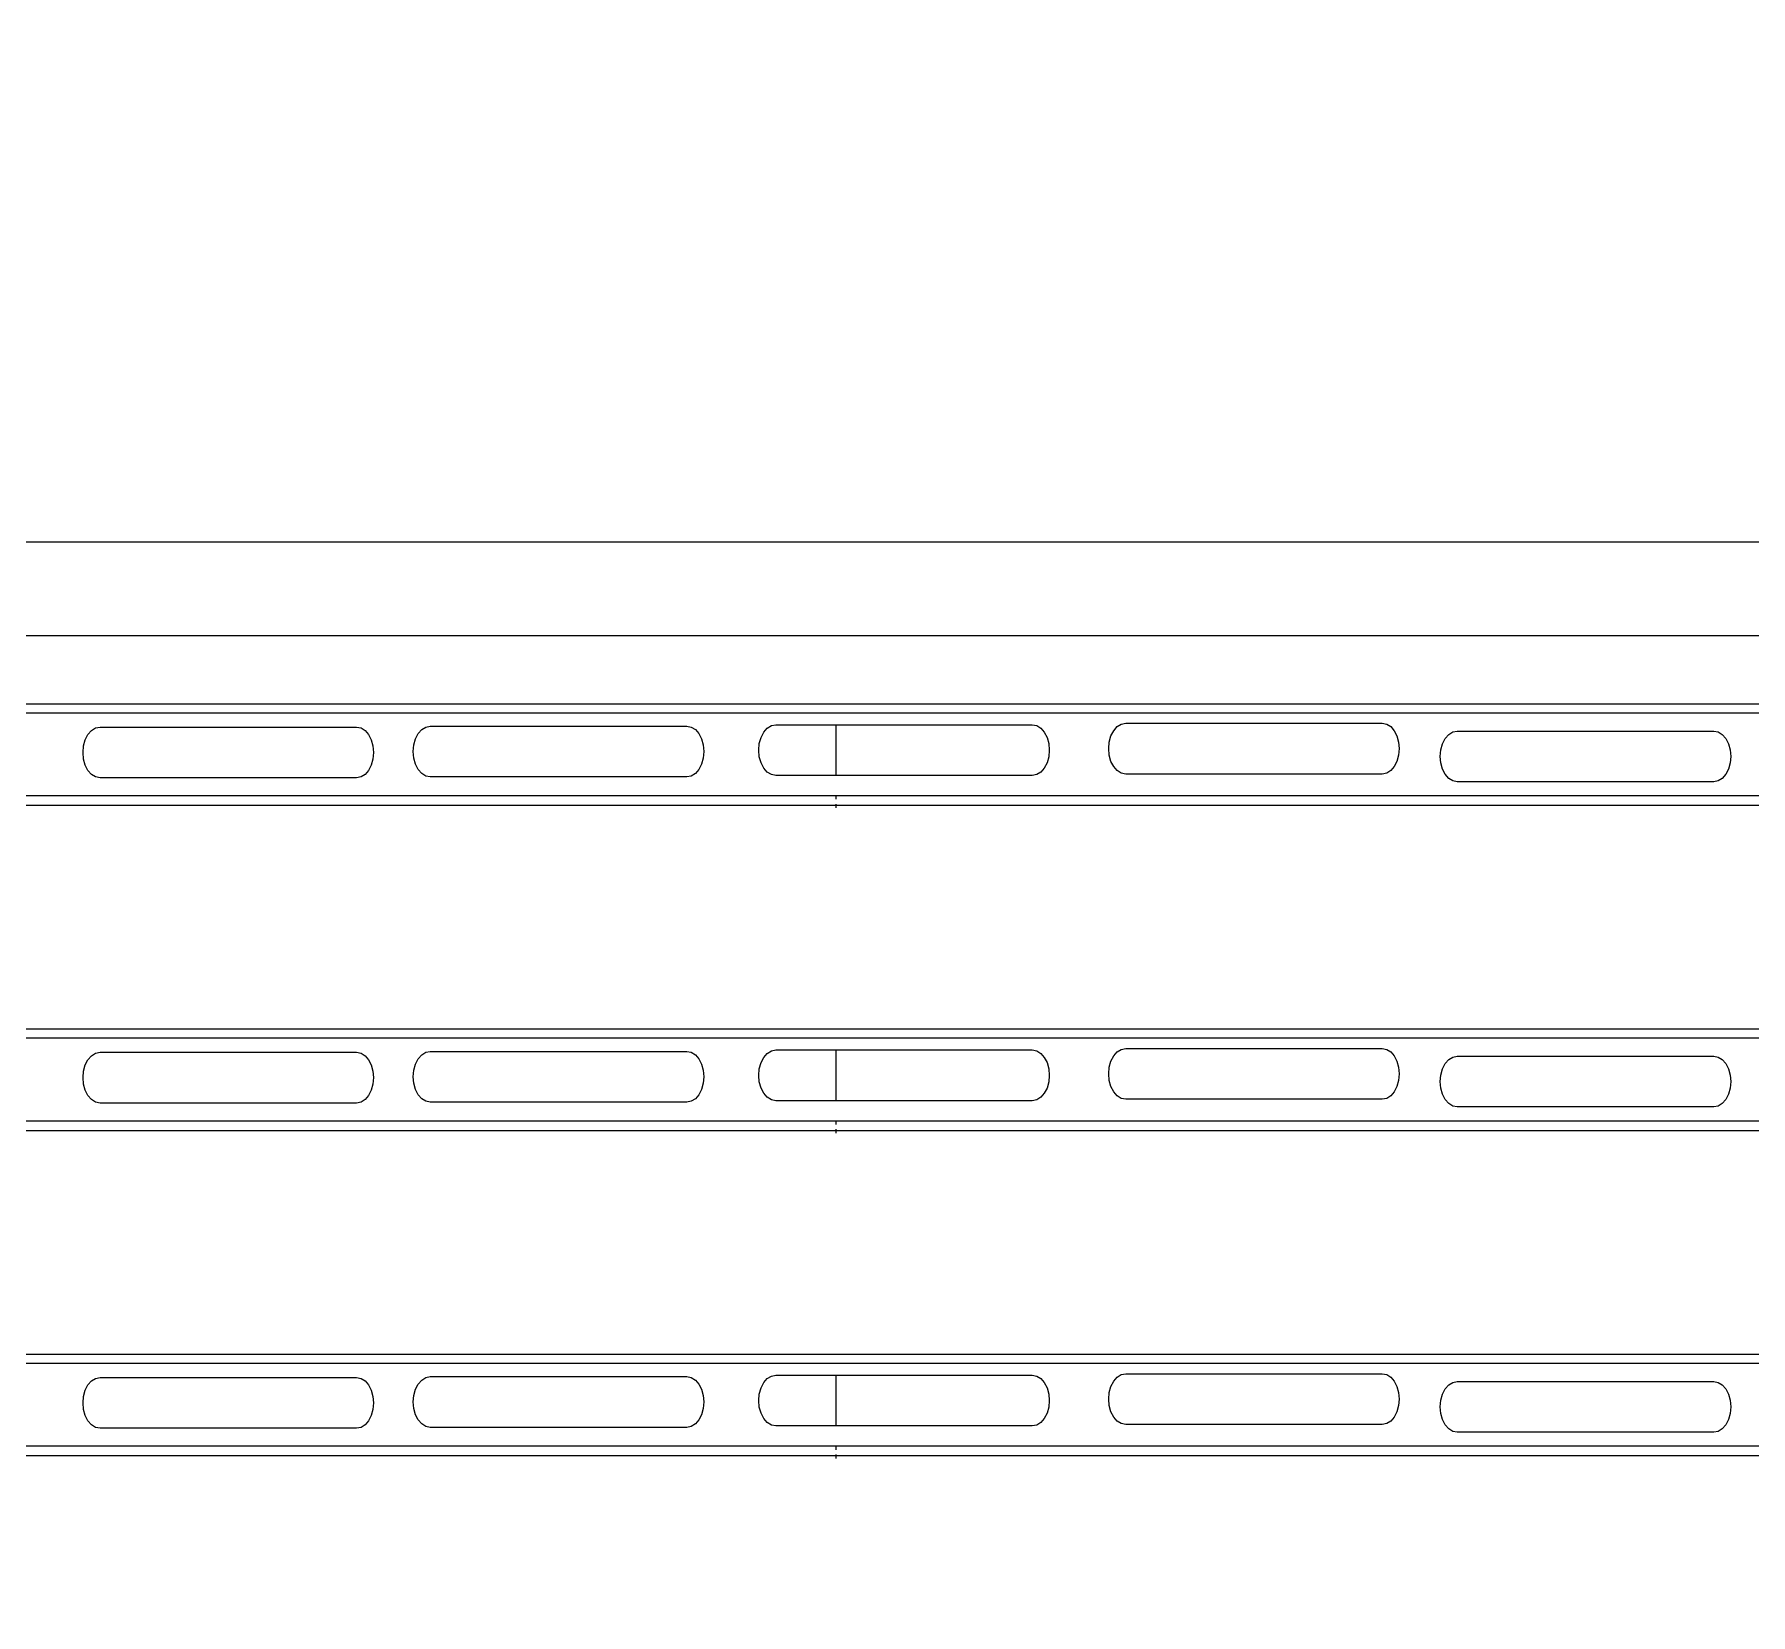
# Model space of a CAD drawing. Header units: inches. Extents: x 236662 to 497023, y -248575 to 81795.
# Drawn here: x 293571.9 to 293868.5, y -97637 to -97364 of the extents above; entities that cross this region are included whole.
import ezdxf

# ---------------------------------------------------------------- set-up
doc = ezdxf.new("R2010")
doc.units = ezdxf.units.IN
doc.header["$LTSCALE"] = 10
doc.header["$MEASUREMENT"] = 0
doc.layers.add('02. HP_BE TONG', color=1, linetype='Continuous', lineweight=35)
doc.layers.add('06. HP_THAY 1', color=134, linetype='Continuous', lineweight=15)
doc.layers.add('04. HP_CUA', color=153, linetype='Continuous')

# ---------------------------------------------------------------- blocks, each defined once
blk = doc.blocks.new('KHUNG TEN A-3')
at = {"layer": '02. HP_BE TONG', "color": 1, "const_width": 0.5}
blk.add_lwpolyline([(15, 5), (415, 5), (415, 292), (15, 292)], close=True, dxfattribs=at)
at = {"layer": '06. HP_THAY 1'}
blk.add_lwpolyline([(0, 297), (420, 297), (420, 0), (0, 0)], close=True, dxfattribs=at)
at = {"layer": 'Defpoints'}
blk.add_lwpolyline([(0, 0), (420, 0), (420, 297), (0, 297)], close=True, dxfattribs=at)

msp = doc.modelspace()

# ---------------------------------------------------------------- linework, layer by layer
at = {"layer": '04. HP_CUA'}
for p, q in [((293710.44, -97479.67), (293110.44, -97479.67)), ((293710.44, -97479.58), (293710.44, -97479.67)), ((294422.94, -97479.67), (293710.44, -97479.67)), ((295270.05, -97481.22), (293045.38, -97481.22)), ((293581.83, -97484.24), (293582.54, -97483.8)), ((293582.54, -97483.8), (293583.3, -97483.65)), ((293583.3, -97483.65), (293627.64, -97483.65)), ((293627.64, -97483.65), (293628.4, -97483.8)), ((293628.4, -97483.8), (293629.1, -97484.24)), ((293638.91, -97484.08), (293639.62, -97483.64)), ((293639.62, -97483.64), (293640.38, -97483.49)), ((293640.38, -97483.49), (293684.72, -97483.49)), ((293684.72, -97483.49), (293685.47, -97483.64)), ((293685.47, -97483.64), (293686.18, -97484.08)), ((293697.99, -97484.53), (293698.6, -97483.84)), ((293698.6, -97483.84), (293699.31, -97483.4)), ((293699.31, -97483.4), (293700.07, -97483.25)), ((293700.07, -97483.25), (293710.44, -97483.25)), ((293710.44, -97483.25), (293710.44, -97492.02)), ((293710.44, -97483.25), (293744.4, -97483.25)), ((293744.4, -97483.25), (293745.16, -97483.4)), ((293745.16, -97483.4), (293745.87, -97483.84)), ((293745.87, -97483.84), (293746.48, -97484.53)), ((293758.47, -97484.28), (293759.07, -97483.58)), ((293759.07, -97483.58), (293759.78, -97483.14)), ((293759.78, -97483.14), (293760.54, -97482.99)), ((293760.54, -97482.99), (293804.88, -97482.99)), ((293804.88, -97482.99), (293805.64, -97483.14)), ((293805.64, -97483.14), (293806.35, -97483.58)), ((293806.35, -97483.58), (293806.95, -97484.28)), ((293580.47, -97486.9), (293580.76, -97485.84)), ((293580.76, -97485.84), (293581.22, -97484.93)), ((293581.22, -97484.93), (293581.83, -97484.24)), ((293629.1, -97484.24), (293629.71, -97484.93)), ((293629.71, -97484.93), (293630.18, -97485.84)), ((293630.18, -97485.84), (293630.47, -97486.9)), ((293637.44, -97487.87), (293637.54, -97486.74)), ((293637.54, -97486.74), (293637.84, -97485.68)), ((293637.84, -97485.68), (293638.3, -97484.78)), ((293638.3, -97484.78), (293638.91, -97484.08)), ((293686.18, -97484.08), (293686.79, -97484.78)), ((293686.79, -97484.78), (293687.26, -97485.68)), ((293687.26, -97485.68), (293687.55, -97486.74)), ((293687.55, -97486.74), (293687.65, -97487.87)), ((293697.13, -97487.63), (293697.23, -97486.5)), ((293697.23, -97486.5), (293697.53, -97485.44)), ((293697.53, -97485.44), (293697.99, -97484.53)), ((293746.48, -97484.53), (293746.95, -97485.44)), ((293746.95, -97485.44), (293747.24, -97486.5)), ((293747.24, -97486.5), (293747.34, -97487.63)), ((293757.61, -97487.37), (293757.71, -97486.24)), ((293757.71, -97486.24), (293758, -97485.18)), ((293758, -97485.18), (293758.47, -97484.28)), ((293806.95, -97484.28), (293807.42, -97485.18)), ((293807.42, -97485.18), (293807.71, -97486.24)), ((293807.71, -97486.24), (293807.81, -97487.37)), ((293815, -97487.58), (293815.29, -97486.52)), ((293815.29, -97486.52), (293815.76, -97485.61)), ((293815.76, -97485.61), (293816.37, -97484.92)), ((293816.37, -97484.92), (293817.07, -97484.48)), ((293817.07, -97484.48), (293817.83, -97484.33)), ((293817.83, -97484.33), (293862.17, -97484.33)), ((293862.17, -97484.33), (293862.93, -97484.48)), ((293862.93, -97484.48), (293863.64, -97484.92)), ((293863.64, -97484.92), (293864.24, -97485.61)), ((293864.24, -97485.61), (293864.71, -97486.52)), ((293864.71, -97486.52), (293865, -97487.58)), ((293580.37, -97488.03), (293580.47, -97486.9)), ((293580.47, -97489.17), (293580.37, -97488.03)), ((293580.76, -97490.22), (293580.47, -97489.17)), ((293630.47, -97489.17), (293630.18, -97490.22)), ((293630.47, -97486.9), (293630.57, -97488.03)), ((293630.57, -97488.03), (293630.47, -97489.17)), ((293637.54, -97489.01), (293637.44, -97487.87)), ((293637.84, -97490.07), (293637.54, -97489.01)), ((293687.55, -97489.01), (293687.26, -97490.07)), ((293687.65, -97487.87), (293687.55, -97489.01)), ((293697.23, -97488.77), (293697.13, -97487.63)), ((293697.53, -97489.82), (293697.23, -97488.77)), ((293747.24, -97488.77), (293746.95, -97489.82)), ((293747.34, -97487.63), (293747.24, -97488.77)), ((293757.71, -97488.51), (293757.61, -97487.37)), ((293758, -97489.57), (293757.71, -97488.51)), ((293758.47, -97490.47), (293758, -97489.57)), ((293807.42, -97489.57), (293806.95, -97490.47)), ((293807.71, -97488.51), (293807.42, -97489.57)), ((293807.81, -97487.37), (293807.71, -97488.51)), ((293814.9, -97488.71), (293815, -97487.58)), ((293815, -97489.85), (293814.9, -97488.71)), ((293865, -97487.58), (293865.1, -97488.71)), ((293865.1, -97488.71), (293865, -97489.85)), ((293581.22, -97491.13), (293580.76, -97490.22)), ((293581.83, -97491.83), (293581.22, -97491.13)), ((293582.54, -97492.27), (293581.83, -97491.83)), ((293583.3, -97492.42), (293582.54, -97492.27)), ((293627.64, -97492.42), (293583.3, -97492.42)), ((293628.4, -97492.27), (293627.64, -97492.42)), ((293629.1, -97491.83), (293628.4, -97492.27)), ((293629.71, -97491.13), (293629.1, -97491.83)), ((293630.18, -97490.22), (293629.71, -97491.13)), ((293638.3, -97490.97), (293637.84, -97490.07)), ((293638.91, -97491.67), (293638.3, -97490.97)), ((293639.62, -97492.11), (293638.91, -97491.67)), ((293640.38, -97492.26), (293639.62, -97492.11)), ((293684.72, -97492.26), (293640.38, -97492.26)), ((293685.47, -97492.11), (293684.72, -97492.26)), ((293686.18, -97491.67), (293685.47, -97492.11)), ((293686.79, -97490.97), (293686.18, -97491.67)), ((293687.26, -97490.07), (293686.79, -97490.97)), ((293697.99, -97490.73), (293697.53, -97489.82)), ((293698.6, -97491.43), (293697.99, -97490.73)), ((293699.31, -97491.87), (293698.6, -97491.43)), ((293700.07, -97492.02), (293699.31, -97491.87)), ((293710.44, -97492.02), (293700.07, -97492.02)), ((293744.4, -97492.02), (293710.44, -97492.02)), ((293745.16, -97491.87), (293744.4, -97492.02)), ((293745.87, -97491.43), (293745.16, -97491.87)), ((293746.48, -97490.73), (293745.87, -97491.43)), ((293746.95, -97489.82), (293746.48, -97490.73)), ((293759.07, -97491.17), (293758.47, -97490.47)), ((293759.78, -97491.61), (293759.07, -97491.17)), ((293760.54, -97491.76), (293759.78, -97491.61)), ((293804.88, -97491.76), (293760.54, -97491.76)), ((293805.64, -97491.61), (293804.88, -97491.76)), ((293806.35, -97491.17), (293805.64, -97491.61)), ((293806.95, -97490.47), (293806.35, -97491.17)), ((293815.29, -97490.9), (293815, -97489.85)), ((293815.76, -97491.81), (293815.29, -97490.9)), ((293816.37, -97492.51), (293815.76, -97491.81)), ((293817.07, -97492.95), (293816.37, -97492.51)), ((293863.64, -97492.51), (293862.93, -97492.95)), ((293864.24, -97491.81), (293863.64, -97492.51)), ((293864.71, -97490.9), (293864.24, -97491.81)), ((293865, -97489.85), (293864.71, -97490.9)), ((293710.44, -97495.53), (293110.44, -97495.53)), ((293710.44, -97495.53), (293710.44, -97496.12)), ((294422.94, -97495.53), (293710.44, -97495.53)), ((293817.83, -97493.09), (293817.07, -97492.95)), ((293862.17, -97493.09), (293817.83, -97493.09)), ((293862.93, -97492.95), (293862.17, -97493.09)), ((293710.44, -97497.19), (293110.44, -97497.19)), ((293710.44, -97496.95), (293710.44, -97497.19)), ((293710.44, -97497.19), (293710.44, -97497.63)), ((294422.94, -97497.19), (293710.44, -97497.19)), ((293710.44, -97535.86), (293110.44, -97535.86)), ((293710.44, -97535.77), (293710.44, -97535.86)), ((294422.94, -97535.86), (293710.44, -97535.86)), ((295349.22, -97537.41), (292966.21, -97537.41)), ((293581.83, -97540.43), (293582.54, -97539.99)), ((293582.54, -97539.99), (293583.3, -97539.84)), ((293583.3, -97539.84), (293627.64, -97539.84)), ((293627.64, -97539.84), (293628.4, -97539.99)), ((293628.4, -97539.99), (293629.1, -97540.43)), ((293638.91, -97540.27), (293639.62, -97539.83)), ((293639.62, -97539.83), (293640.38, -97539.68)), ((293640.38, -97539.68), (293684.72, -97539.68)), ((293684.72, -97539.68), (293685.47, -97539.83)), ((293685.47, -97539.83), (293686.18, -97540.27)), ((293697.99, -97540.72), (293698.6, -97540.03)), ((293698.6, -97540.03), (293699.31, -97539.59)), ((293699.31, -97539.59), (293700.07, -97539.44)), ((293700.07, -97539.44), (293710.44, -97539.44)), ((293710.44, -97539.44), (293710.44, -97548.21)), ((293710.44, -97539.44), (293744.4, -97539.44)), ((293744.4, -97539.44), (293745.16, -97539.59)), ((293745.16, -97539.59), (293745.87, -97540.03)), ((293745.87, -97540.03), (293746.48, -97540.72)), ((293758.47, -97540.47), (293759.07, -97539.77)), ((293759.07, -97539.77), (293759.78, -97539.33)), ((293759.78, -97539.33), (293760.54, -97539.18)), ((293760.54, -97539.18), (293804.88, -97539.18)), ((293804.88, -97539.18), (293805.64, -97539.33)), ((293805.64, -97539.33), (293806.35, -97539.77)), ((293806.35, -97539.77), (293806.95, -97540.47)), ((293580.37, -97544.22), (293580.47, -97543.09)), ((293580.47, -97543.09), (293580.76, -97542.03)), ((293580.76, -97542.03), (293581.22, -97541.12)), ((293581.22, -97541.12), (293581.83, -97540.43)), ((293629.1, -97540.43), (293629.71, -97541.12)), ((293629.71, -97541.12), (293630.18, -97542.03)), ((293630.18, -97542.03), (293630.47, -97543.09)), ((293630.47, -97543.09), (293630.57, -97544.22)), ((293637.44, -97544.06), (293637.54, -97542.93)), ((293637.54, -97542.93), (293637.84, -97541.87)), ((293637.84, -97541.87), (293638.3, -97540.97)), ((293638.3, -97540.97), (293638.91, -97540.27)), ((293686.18, -97540.27), (293686.79, -97540.97)), ((293686.79, -97540.97), (293687.26, -97541.87)), ((293687.26, -97541.87), (293687.55, -97542.93)), ((293687.55, -97542.93), (293687.65, -97544.06)), ((293697.13, -97543.82), (293697.23, -97542.69)), ((293697.23, -97542.69), (293697.53, -97541.63)), ((293697.53, -97541.63), (293697.99, -97540.72)), ((293746.48, -97540.72), (293746.95, -97541.63)), ((293746.95, -97541.63), (293747.24, -97542.69)), ((293747.24, -97542.69), (293747.34, -97543.82)), ((293757.61, -97543.56), (293757.71, -97542.43)), ((293757.71, -97542.43), (293758, -97541.37)), ((293758, -97541.37), (293758.47, -97540.47)), ((293806.95, -97540.47), (293807.42, -97541.37)), ((293807.42, -97541.37), (293807.71, -97542.43)), ((293807.71, -97542.43), (293807.81, -97543.56)), ((293815, -97543.77), (293815.29, -97542.71)), ((293815.29, -97542.71), (293815.76, -97541.8)), ((293815.76, -97541.8), (293816.37, -97541.11)), ((293816.37, -97541.11), (293817.07, -97540.67)), ((293817.07, -97540.67), (293817.83, -97540.52)), ((293817.83, -97540.52), (293862.17, -97540.52)), ((293862.17, -97540.52), (293862.93, -97540.67)), ((293862.93, -97540.67), (293863.64, -97541.11)), ((293863.64, -97541.11), (293864.24, -97541.8)), ((293864.24, -97541.8), (293864.71, -97542.71)), ((293864.71, -97542.71), (293865, -97543.77)), ((293580.47, -97545.36), (293580.37, -97544.22)), ((293580.76, -97546.41), (293580.47, -97545.36)), ((293630.47, -97545.36), (293630.18, -97546.41)), ((293630.57, -97544.22), (293630.47, -97545.36)), ((293637.54, -97545.2), (293637.44, -97544.06)), ((293637.84, -97546.26), (293637.54, -97545.2)), ((293687.55, -97545.2), (293687.26, -97546.26)), ((293687.65, -97544.06), (293687.55, -97545.2)), ((293697.23, -97544.96), (293697.13, -97543.82)), ((293697.53, -97546.01), (293697.23, -97544.96)), ((293697.99, -97546.92), (293697.53, -97546.01)), ((293746.95, -97546.01), (293746.48, -97546.92)), ((293747.24, -97544.96), (293746.95, -97546.01)), ((293747.34, -97543.82), (293747.24, -97544.96)), ((293757.71, -97544.7), (293757.61, -97543.56)), ((293758, -97545.76), (293757.71, -97544.7)), ((293758.47, -97546.66), (293758, -97545.76)), ((293807.42, -97545.76), (293806.95, -97546.66)), ((293807.71, -97544.7), (293807.42, -97545.76)), ((293807.81, -97543.56), (293807.71, -97544.7)), ((293814.9, -97544.9), (293815, -97543.77)), ((293815, -97546.04), (293814.9, -97544.9)), ((293815.29, -97547.09), (293815, -97546.04)), ((293865, -97546.04), (293864.71, -97547.09)), ((293865, -97543.77), (293865.1, -97544.9)), ((293865.1, -97544.9), (293865, -97546.04)), ((293581.22, -97547.32), (293580.76, -97546.41)), ((293581.83, -97548.02), (293581.22, -97547.32)), ((293582.54, -97548.46), (293581.83, -97548.02)), ((293583.3, -97548.61), (293582.54, -97548.46)), ((293627.64, -97548.61), (293583.3, -97548.61)), ((293628.4, -97548.46), (293627.64, -97548.61)), ((293629.1, -97548.02), (293628.4, -97548.46)), ((293629.71, -97547.32), (293629.1, -97548.02)), ((293630.18, -97546.41), (293629.71, -97547.32)), ((293638.3, -97547.16), (293637.84, -97546.26)), ((293638.91, -97547.86), (293638.3, -97547.16)), ((293639.62, -97548.3), (293638.91, -97547.86)), ((293640.38, -97548.45), (293639.62, -97548.3)), ((293684.72, -97548.45), (293640.38, -97548.45)), ((293685.47, -97548.3), (293684.72, -97548.45)), ((293686.18, -97547.86), (293685.47, -97548.3)), ((293686.79, -97547.16), (293686.18, -97547.86)), ((293687.26, -97546.26), (293686.79, -97547.16)), ((293698.6, -97547.62), (293697.99, -97546.92)), ((293699.31, -97548.06), (293698.6, -97547.62)), ((293700.07, -97548.21), (293699.31, -97548.06)), ((293710.44, -97548.21), (293700.07, -97548.21)), ((293744.4, -97548.21), (293710.44, -97548.21)), ((293745.16, -97548.06), (293744.4, -97548.21)), ((293745.87, -97547.62), (293745.16, -97548.06)), ((293746.48, -97546.92), (293745.87, -97547.62)), ((293759.07, -97547.36), (293758.47, -97546.66)), ((293759.78, -97547.8), (293759.07, -97547.36)), ((293760.54, -97547.95), (293759.78, -97547.8)), ((293804.88, -97547.95), (293760.54, -97547.95)), ((293805.64, -97547.8), (293804.88, -97547.95)), ((293806.35, -97547.36), (293805.64, -97547.8)), ((293806.95, -97546.66), (293806.35, -97547.36)), ((293815.76, -97548), (293815.29, -97547.09)), ((293816.37, -97548.7), (293815.76, -97548)), ((293817.07, -97549.14), (293816.37, -97548.7)), ((293863.64, -97548.7), (293862.93, -97549.14)), ((293864.24, -97548), (293863.64, -97548.7)), ((293864.71, -97547.09), (293864.24, -97548)), ((293710.44, -97551.72), (293110.44, -97551.72)), ((293710.44, -97551.72), (293710.44, -97552.31)), ((294422.94, -97551.72), (293710.44, -97551.72)), ((293817.83, -97549.28), (293817.07, -97549.14)), ((293862.17, -97549.28), (293817.83, -97549.28)), ((293862.93, -97549.14), (293862.17, -97549.28)), ((293710.44, -97553.38), (293110.44, -97553.38)), ((293710.44, -97553.14), (293710.44, -97553.38)), ((293710.44, -97553.38), (293710.44, -97553.82)), ((294422.94, -97553.38), (293710.44, -97553.38)), ((293710.44, -97592.05), (293110.44, -97592.05)), ((293710.44, -97591.96), (293710.44, -97592.05)), ((294422.94, -97592.05), (293710.44, -97592.05)), ((295382.91, -97593.6), (292932.52, -97593.6)), ((293581.83, -97596.62), (293582.54, -97596.18)), ((293582.54, -97596.18), (293583.3, -97596.03)), ((293583.3, -97596.03), (293627.64, -97596.03)), ((293627.64, -97596.03), (293628.4, -97596.18)), ((293628.4, -97596.18), (293629.1, -97596.62)), ((293638.3, -97597.16), (293638.91, -97596.46)), ((293638.91, -97596.46), (293639.62, -97596.02)), ((293639.62, -97596.02), (293640.38, -97595.87)), ((293640.38, -97595.87), (293684.72, -97595.87)), ((293684.72, -97595.87), (293685.47, -97596.02)), ((293685.47, -97596.02), (293686.18, -97596.46)), ((293686.18, -97596.46), (293686.79, -97597.16)), ((293697.99, -97596.91), (293698.6, -97596.22)), ((293698.6, -97596.22), (293699.31, -97595.78)), ((293699.31, -97595.78), (293700.07, -97595.63)), ((293700.07, -97595.63), (293710.44, -97595.63)), ((293710.44, -97595.63), (293710.44, -97604.4)), ((293710.44, -97595.63), (293744.4, -97595.63)), ((293744.4, -97595.63), (293745.16, -97595.78)), ((293745.16, -97595.78), (293745.87, -97596.22)), ((293745.87, -97596.22), (293746.48, -97596.91)), ((293758.47, -97596.66), (293759.07, -97595.96)), ((293759.07, -97595.96), (293759.78, -97595.52)), ((293759.78, -97595.52), (293760.54, -97595.37)), ((293760.54, -97595.37), (293804.88, -97595.37)), ((293804.88, -97595.37), (293805.64, -97595.52)), ((293805.64, -97595.52), (293806.35, -97595.96)), ((293806.35, -97595.96), (293806.95, -97596.66)), ((293580.37, -97600.41), (293580.47, -97599.28)), ((293580.47, -97599.28), (293580.76, -97598.22)), ((293580.76, -97598.22), (293581.22, -97597.31)), ((293581.22, -97597.31), (293581.83, -97596.62)), ((293629.1, -97596.62), (293629.71, -97597.31)), ((293629.71, -97597.31), (293630.18, -97598.22)), ((293630.18, -97598.22), (293630.47, -97599.28)), ((293630.47, -97599.28), (293630.57, -97600.41)), ((293637.44, -97600.25), (293637.54, -97599.12)), ((293637.54, -97599.12), (293637.84, -97598.06)), ((293637.84, -97598.06), (293638.3, -97597.16)), ((293686.79, -97597.16), (293687.26, -97598.06)), ((293687.26, -97598.06), (293687.55, -97599.12)), ((293687.55, -97599.12), (293687.65, -97600.25)), ((293697.13, -97600.01), (293697.23, -97598.88)), ((293697.23, -97598.88), (293697.53, -97597.82)), ((293697.53, -97597.82), (293697.99, -97596.91)), ((293746.48, -97596.91), (293746.95, -97597.82)), ((293746.95, -97597.82), (293747.24, -97598.88)), ((293747.24, -97598.88), (293747.34, -97600.01)), ((293757.61, -97599.75), (293757.71, -97598.62)), ((293757.71, -97598.62), (293758, -97597.56)), ((293758, -97597.56), (293758.47, -97596.66)), ((293806.95, -97596.66), (293807.42, -97597.56)), ((293807.42, -97597.56), (293807.71, -97598.62)), ((293807.71, -97598.62), (293807.81, -97599.75)), ((293815, -97599.96), (293815.29, -97598.9)), ((293815.29, -97598.9), (293815.76, -97597.99)), ((293815.76, -97597.99), (293816.37, -97597.3)), ((293816.37, -97597.3), (293817.07, -97596.86)), ((293817.07, -97596.86), (293817.83, -97596.71)), ((293817.83, -97596.71), (293862.17, -97596.71)), ((293862.17, -97596.71), (293862.93, -97596.86)), ((293862.93, -97596.86), (293863.64, -97597.3)), ((293863.64, -97597.3), (293864.24, -97597.99)), ((293864.24, -97597.99), (293864.71, -97598.9)), ((293864.71, -97598.9), (293865, -97599.96)), ((293580.47, -97601.55), (293580.37, -97600.41)), ((293580.76, -97602.6), (293580.47, -97601.55)), ((293630.47, -97601.55), (293630.18, -97602.6)), ((293630.57, -97600.41), (293630.47, -97601.55)), ((293637.54, -97601.39), (293637.44, -97600.25)), ((293637.84, -97602.45), (293637.54, -97601.39)), ((293638.3, -97603.35), (293637.84, -97602.45)), ((293687.26, -97602.45), (293686.79, -97603.35)), ((293687.55, -97601.39), (293687.26, -97602.45)), ((293687.65, -97600.25), (293687.55, -97601.39)), ((293697.23, -97601.15), (293697.13, -97600.01)), ((293697.53, -97602.2), (293697.23, -97601.15)), ((293697.99, -97603.11), (293697.53, -97602.2)), ((293746.95, -97602.2), (293746.48, -97603.11)), ((293747.24, -97601.15), (293746.95, -97602.2)), ((293747.34, -97600.01), (293747.24, -97601.15)), ((293757.71, -97600.89), (293757.61, -97599.75)), ((293758, -97601.95), (293757.71, -97600.89)), ((293758.47, -97602.85), (293758, -97601.95)), ((293807.42, -97601.95), (293806.95, -97602.85)), ((293807.71, -97600.89), (293807.42, -97601.95)), ((293807.81, -97599.75), (293807.71, -97600.89)), ((293814.9, -97601.09), (293815, -97599.96)), ((293815, -97602.23), (293814.9, -97601.09)), ((293815.29, -97603.28), (293815, -97602.23)), ((293865, -97602.23), (293864.71, -97603.28)), ((293865, -97599.96), (293865.1, -97601.09)), ((293865.1, -97601.09), (293865, -97602.23)), ((293581.22, -97603.51), (293580.76, -97602.6)), ((293581.83, -97604.21), (293581.22, -97603.51)), ((293582.54, -97604.65), (293581.83, -97604.21)), ((293583.3, -97604.8), (293582.54, -97604.65)), ((293627.64, -97604.8), (293583.3, -97604.8)), ((293628.4, -97604.65), (293627.64, -97604.8)), ((293629.1, -97604.21), (293628.4, -97604.65)), ((293629.71, -97603.51), (293629.1, -97604.21)), ((293630.18, -97602.6), (293629.71, -97603.51)), ((293638.91, -97604.05), (293638.3, -97603.35)), ((293639.62, -97604.49), (293638.91, -97604.05)), ((293640.38, -97604.64), (293639.62, -97604.49)), ((293684.72, -97604.64), (293640.38, -97604.64)), ((293685.47, -97604.49), (293684.72, -97604.64)), ((293686.18, -97604.05), (293685.47, -97604.49)), ((293686.79, -97603.35), (293686.18, -97604.05)), ((293698.6, -97603.81), (293697.99, -97603.11)), ((293699.31, -97604.25), (293698.6, -97603.81)), ((293700.07, -97604.4), (293699.31, -97604.25)), ((293710.44, -97604.4), (293700.07, -97604.4)), ((293744.4, -97604.4), (293710.44, -97604.4)), ((293745.16, -97604.25), (293744.4, -97604.4)), ((293745.87, -97603.81), (293745.16, -97604.25)), ((293746.48, -97603.11), (293745.87, -97603.81)), ((293759.07, -97603.55), (293758.47, -97602.85)), ((293759.78, -97603.99), (293759.07, -97603.55)), ((293760.54, -97604.14), (293759.78, -97603.99)), ((293804.88, -97604.14), (293760.54, -97604.14)), ((293805.64, -97603.99), (293804.88, -97604.14)), ((293806.35, -97603.55), (293805.64, -97603.99)), ((293806.95, -97602.85), (293806.35, -97603.55)), ((293815.76, -97604.19), (293815.29, -97603.28)), ((293816.37, -97604.89), (293815.76, -97604.19)), ((293817.07, -97605.33), (293816.37, -97604.89)), ((293817.83, -97605.47), (293817.07, -97605.33)), ((293862.93, -97605.33), (293862.17, -97605.47)), ((293863.64, -97604.89), (293862.93, -97605.33)), ((293864.24, -97604.19), (293863.64, -97604.89)), ((293864.71, -97603.28), (293864.24, -97604.19)), ((293710.44, -97607.91), (293110.44, -97607.91)), ((293710.44, -97607.91), (293710.44, -97608.5)), ((294422.94, -97607.91), (293710.44, -97607.91)), ((293862.17, -97605.47), (293817.83, -97605.47)), ((293710.44, -97609.57), (293110.44, -97609.57)), ((293710.44, -97609.33), (293710.44, -97609.57)), ((293710.44, -97609.57), (293710.44, -97610.01)), ((294422.94, -97609.57), (293710.44, -97609.57))]:
    msp.add_line(p, q, dxfattribs=at)
at = {"layer": '06. HP_THAY 1'}
for p, q in [((295210.44, -97451.71), (293110.44, -97451.71)), ((295196.55, -97467.88), (293118.88, -97467.88))]:
    msp.add_line(p, q, dxfattribs=at)

# ---------------------------------------------------------------- block references
at = {"color": 1, "extrusion": (-2.60012e-09, -0.006863, 0.999976), "xscale": 75.4676488820624, "yscale": 75.4676488820624, "zscale": 75.4676488820624, "rotation": 269.9999565870517}
msp.add_blockref('KHUNG TEN A-3', (282444.61, -78209.22, 567.61), dxfattribs=at)

doc.saveas('drawing.dxf')
